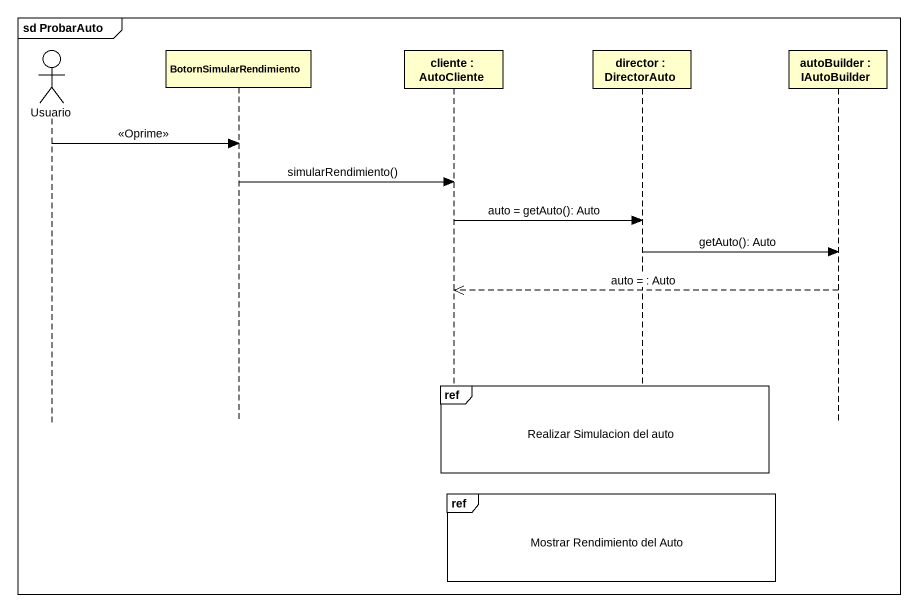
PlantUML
@startuml
mainframe sd ProbarAuto
hide footbox
actor Usuario
participant BotornSimularRendimiento
participant "cliente : AutoCliente" as cliente
participant "director : DirectorAuto" as director
participant "autoBuilder : IAutoBuilder" as autoBuilder

Usuario -> BotornSimularRendimiento : <<Oprime>>
BotornSimularRendimiento -> cliente : simularRendimiento()
cliente -> director : auto = getAuto(): Auto
director -> autoBuilder : getAuto(): Auto
autoBuilder -->> cliente : auto = : Auto
ref over cliente, director : Realizar Simulacion del auto
ref over cliente, director : Mostrar Rendimiento del Auto
@enduml
